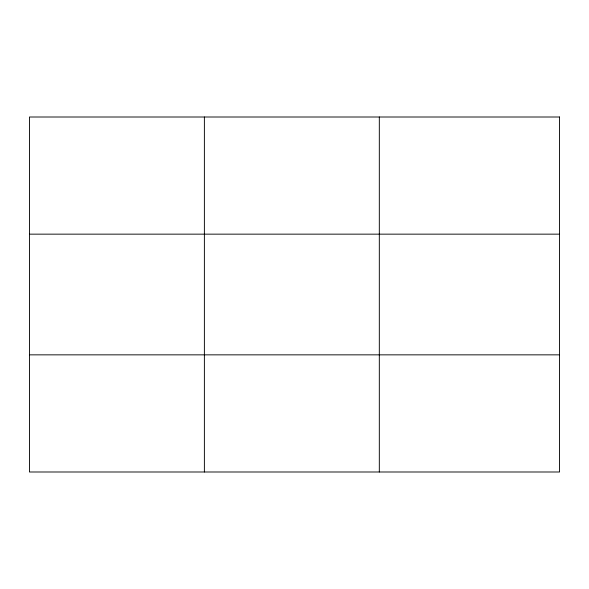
<?xml version="1.0" encoding="UTF-8"?>
<svg xmlns="http://www.w3.org/2000/svg" width="589" height="589" viewBox="0 0 589 589"><rect width="100%" height="100%" fill="white"/><g stroke="black" fill="none" stroke-linecap="round" stroke-linejoin="round"><path stroke-width="0.88" d="M204.383 471.995L204.383 117.005M379.316 471.995L379.316 117.005M29.45 234.15L559.55 234.15M29.45 354.85L559.55 354.85M559.55 117.005L559.55 471.995L29.45 471.995L29.45 117.005L559.55 117.005"/></g></svg>
